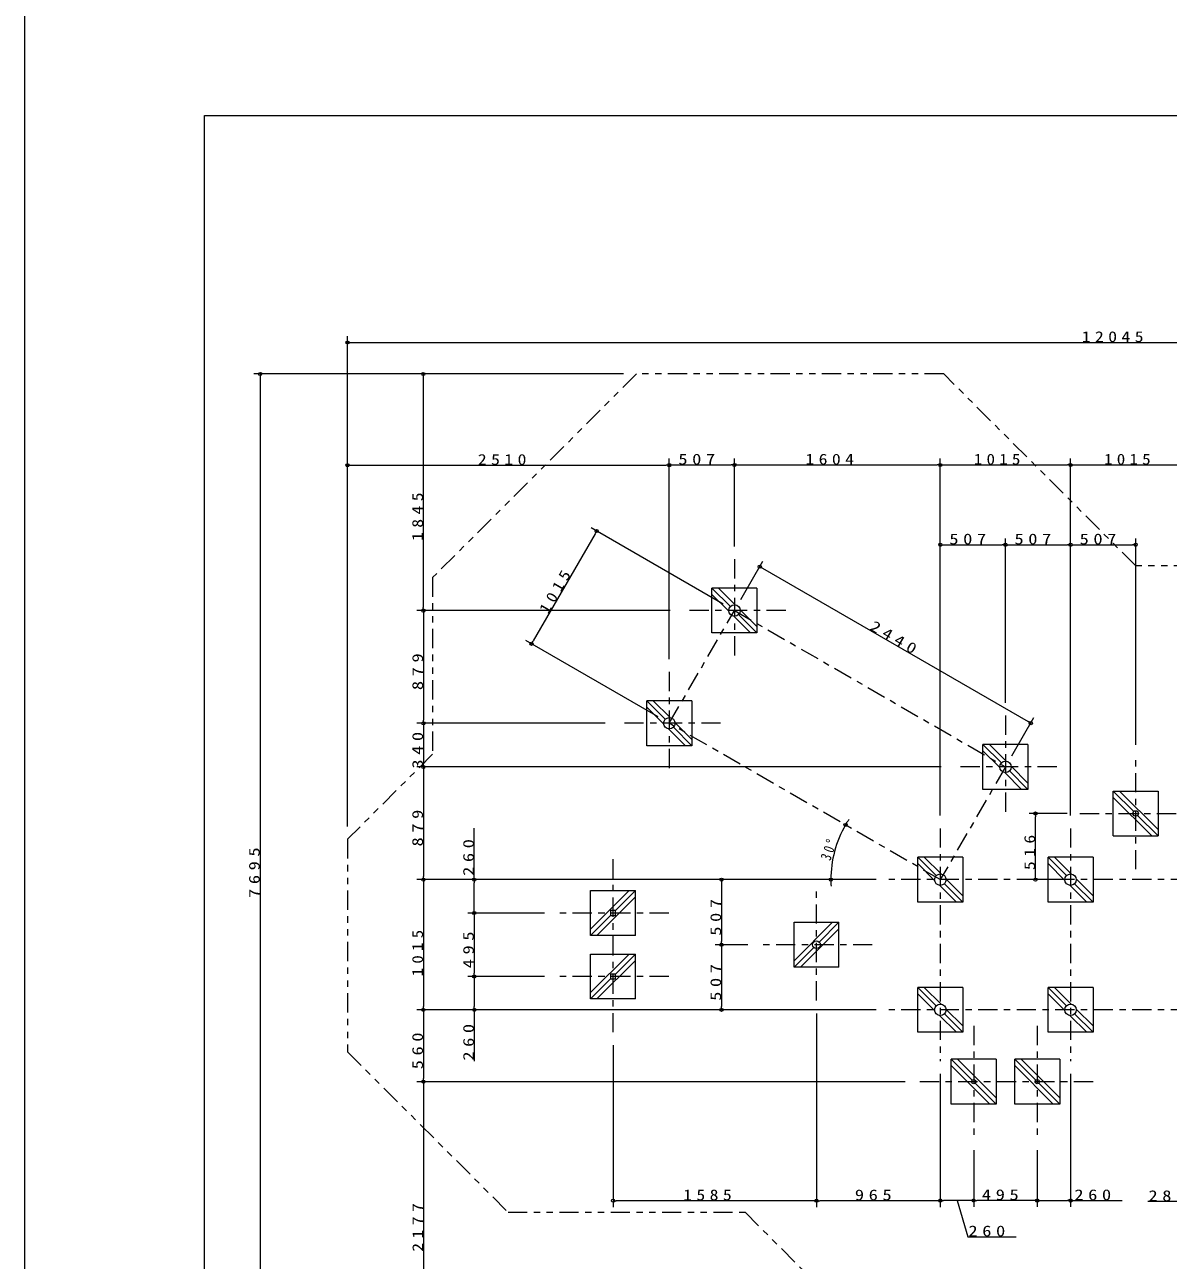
# Model space of a CAD drawing. Units: millimetres on the paper. Extents: x 0 to 420, y -594 to 297.
# Drawn here: x 0 to 178.2, y -495.5 to -302.8 of the extents above; entities that cross this region are included whole.
import ezdxf

# ---------------------------------------------------------------- set-up
doc = ezdxf.new("R2010")
doc.units = ezdxf.units.MM
doc.linetypes.add('USER2', pattern=[6, 3, -1, 1, -1])
doc.linetypes.add('USER3', pattern=[8, 3, -1, 1, -1, 1, -1])
for name, color, linetype, lineweight in [('0_2', 7, 'Continuous', 13), ('2D_DIMENSION', 7, 'Continuous', 13), ('2D_OUTLINE', 7, 'USER3', 13), ('FMT', 7, 'Continuous', 13), ('FOOTING', 7, 'Continuous', 13), ('FOOTING_C', 7, 'USER2', 13), ('FOOTING_H', 7, 'Continuous', 13)]:
    doc.layers.add(name, color=color, linetype=linetype, lineweight=lineweight)
doc.styles.add('ＭＳ ゴシック', font='')
doc.styles.get('ＭＳ ゴシック').set_extended_font_data('MS Gothic')

msp = doc.modelspace()

# ---------------------------------------------------------------- linework, layer by layer
at = {"layer": '0_2'}
for p, q in [((50.304, -352.382), (50.804, -352.382)), ((36.681, -357.293), (36.681, -357.793)), ((62.117, -357.293), (62.117, -357.793)), ((50.304, -371.527), (50.804, -371.527)), ((100.457, -371.527), (99.957, -371.527)), ((100.457, -371.482), (100.957, -371.482)), ((110.607, -371.482), (110.107, -371.482)), ((110.607, -371.482), (111.107, -371.482)), ((142.691, -371.482), (142.191, -371.482)), ((142.691, -371.485), (143.191, -371.485)), ((162.991, -371.485), (162.491, -371.485)), ((162.991, -371.485), (163.491, -371.485)), ((89.13, -381.783), (88.88, -382.216)), ((142.691, -383.925), (143.191, -383.925)), ((152.841, -383.925), (152.341, -383.925)), ((152.841, -383.925), (153.341, -383.925)), ((162.991, -383.925), (162.491, -383.925)), ((162.991, -383.925), (163.491, -383.925)), ((173.141, -383.925), (172.641, -383.925)), ((114.555, -387.343), (114.988, -387.593)), ((62.117, -394.182), (62.117, -393.682)), ((62.131, -394.182), (62.131, -394.682)), ((78.981, -399.363), (79.231, -398.93)), ((62.13, -411.762), (62.13, -412.262)), ((62.131, -411.762), (62.131, -411.262)), ((156.789, -411.727), (156.356, -411.477)), ((62.13, -418.566), (62.13, -418.066)), ((62.121, -418.566), (62.121, -419.066)), ((127.915, -427.615), (128.171, -427.186)), ((157.512, -425.826), (157.512, -426.326)), ((62.121, -436.146), (62.121, -435.646)), ((62.121, -436.146), (62.121, -436.646)), ((70.051, -436.146), (70.051, -436.646)), ((108.591, -436.146), (108.591, -436.646)), ((125.629, -436.146), (125.636, -436.646)), ((157.512, -436.146), (157.512, -435.646)), ((70.051, -441.346), (70.051, -440.846)), ((70.051, -441.346), (70.051, -441.846)), ((108.591, -446.296), (108.591, -445.796)), ((108.591, -446.296), (108.591, -446.796)), ((70.051, -451.246), (70.051, -450.746)), ((70.06, -451.246), (70.06, -451.746)), ((62.121, -456.446), (62.121, -455.946)), ((62.121, -456.446), (62.121, -456.946)), ((70.06, -456.446), (70.06, -455.946)), ((108.591, -456.446), (108.591, -455.946)), ((62.121, -467.646), (62.121, -467.146)), ((62.127, -467.646), (62.127, -468.146)), ((91.691, -486.206), (92.191, -486.206)), ((123.391, -486.206), (122.891, -486.206)), ((123.391, -486.206), (123.891, -486.206)), ((142.691, -486.206), (142.191, -486.206)), ((142.691, -486.18), (143.191, -486.18)), ((147.891, -486.18), (147.391, -486.18)), ((147.891, -486.18), (148.391, -486.18)), ((157.791, -486.18), (157.291, -486.18)), ((157.791, -486.189), (158.291, -486.189)), ((162.991, -486.189), (162.491, -486.189))]:
    msp.add_line(p, q, dxfattribs=at)
msp.add_lwpolyline([(0, -297), (420, -297), (420, -594), (0, -594)], close=True, dxfattribs=at)
for centre in [(50.304, -352.382), (36.681, -357.293), (62.117, -357.293), (50.304, -371.527), (100.457, -371.482), (100.457, -371.527), (110.607, -371.482), (110.607, -371.482), (142.691, -371.482), (142.691, -371.485), (162.991, -371.485), (162.991, -371.485), (89.13, -381.783), (142.691, -383.925), (152.841, -383.925), (152.841, -383.925), (162.991, -383.925), (162.991, -383.925), (173.141, -383.925), (114.555, -387.343), (62.117, -394.182), (62.131, -394.182), (78.981, -399.363), (62.13, -411.762), (62.131, -411.762), (156.789, -411.727), (62.121, -418.566), (62.13, -418.566), (157.512, -425.826), (127.915, -427.615), (62.121, -436.146), (62.121, -436.146), (70.051, -436.146), (108.591, -436.146), (125.629, -436.146), (157.512, -436.146), (70.051, -441.346), (70.051, -441.346), (108.591, -446.296), (108.591, -446.296), (70.051, -451.246), (70.06, -451.246), (62.121, -456.446), (62.121, -456.446), (70.06, -456.446), (108.591, -456.446), (62.121, -467.646), (62.127, -467.646), (91.691, -486.206), (123.391, -486.206), (123.391, -486.206), (142.691, -486.18), (142.691, -486.206), (147.891, -486.18), (147.891, -486.18), (157.791, -486.18), (157.791, -486.189), (162.991, -486.189)]:
    msp.add_circle(centre, 0.25, dxfattribs=at)
at = {"layer": '2D_DIMENSION'}
for p, q in [((50.304, -427.853), (50.304, -351.382)), ((50.804, -352.382), (290.694, -352.382)), ((93.327, -357.293), (35.681, -357.293)), ((36.681, -357.793), (36.681, -510.668)), ((93.327, -357.293), (61.117, -357.293)), ((62.117, -357.793), (62.117, -393.682)), ((50.304, -427.853), (50.304, -370.527)), ((50.804, -371.527), (99.957, -371.527)), ((100.457, -401.762), (100.457, -370.482)), ((100.457, -401.762), (100.457, -370.527)), ((100.957, -371.482), (110.107, -371.482)), ((110.607, -384.182), (110.607, -370.482)), ((110.607, -384.182), (110.607, -370.482)), ((111.107, -371.482), (142.191, -371.482)), ((142.691, -426.146), (142.691, -370.482)), ((142.691, -426.146), (142.691, -370.485)), ((143.191, -371.485), (162.491, -371.485)), ((162.991, -426.146), (162.991, -370.485)), ((162.991, -426.146), (162.991, -370.485)), ((163.491, -371.485), (182.79, -371.485)), ((108.874, -393.182), (88.264, -381.283)), ((88.88, -382.216), (79.231, -398.93)), ((142.691, -426.146), (142.691, -382.925)), ((152.841, -408.566), (152.841, -382.925)), ((152.841, -408.566), (152.841, -382.925)), ((162.991, -426.146), (162.991, -382.925)), ((162.991, -426.146), (162.991, -382.925)), ((173.141, -415.126), (173.141, -382.925)), ((143.191, -383.925), (152.341, -383.925)), ((153.341, -383.925), (162.491, -383.925)), ((163.491, -383.925), (172.641, -383.925)), ((111.607, -392.45), (115.055, -386.477)), ((114.988, -387.593), (156.356, -411.477)), ((100.607, -394.182), (61.117, -394.182)), ((100.607, -394.182), (61.131, -394.182)), ((62.131, -394.682), (62.131, -411.262)), ((98.725, -410.762), (78.115, -398.863)), ((90.457, -411.762), (61.13, -411.762)), ((90.457, -411.762), (61.131, -411.762)), ((62.13, -412.262), (62.13, -418.066)), ((153.841, -416.834), (157.289, -410.861)), ((142.841, -418.566), (61.121, -418.566)), ((142.841, -418.566), (61.13, -418.566)), ((62.121, -419.066), (62.121, -435.646)), ((162.441, -425.826), (156.512, -425.826)), ((157.512, -435.646), (157.512, -426.326)), ((70.051, -436.146), (70.051, -428.132)), ((132.691, -436.146), (61.121, -436.146)), ((132.691, -436.146), (61.121, -436.146)), ((62.121, -436.646), (62.121, -455.946)), ((131.191, -436.146), (69.051, -436.146)), ((70.051, -440.846), (70.051, -436.646)), ((132.691, -436.146), (107.591, -436.146)), ((108.591, -436.646), (108.591, -445.796)), ((132.691, -436.146), (124.629, -436.146)), ((160.991, -436.146), (156.512, -436.146)), ((80.991, -441.346), (69.051, -441.346)), ((80.991, -441.346), (69.051, -441.346)), ((70.051, -441.846), (70.051, -450.746)), ((112.691, -446.296), (107.591, -446.296)), ((112.691, -446.296), (107.591, -446.296)), ((108.591, -446.796), (108.591, -455.946)), ((80.991, -451.246), (69.051, -451.246)), ((80.991, -451.246), (69.06, -451.246)), ((70.06, -451.746), (70.06, -455.946)), ((132.691, -456.446), (61.121, -456.446)), ((132.691, -456.446), (61.121, -456.446)), ((131.191, -456.446), (69.06, -456.446)), ((70.06, -456.446), (70.06, -464.46)), ((132.691, -456.446), (107.591, -456.446)), ((62.121, -456.946), (62.121, -467.146)), ((123.391, -456.996), (123.391, -487.206)), ((123.391, -456.996), (123.391, -487.206)), ((91.691, -461.946), (91.691, -487.206)), ((137.191, -467.646), (61.121, -467.646)), ((137.191, -467.646), (61.127, -467.646)), ((62.127, -468.146), (62.127, -510.668)), ((142.691, -466.446), (142.691, -487.18)), ((142.691, -466.446), (142.691, -487.206)), ((162.991, -466.446), (162.991, -487.189)), ((147.891, -478.346), (147.891, -487.18)), ((147.891, -478.346), (147.891, -487.18)), ((157.791, -478.346), (157.791, -487.18)), ((157.791, -478.346), (157.791, -487.189)), ((122.891, -486.206), (92.191, -486.206)), ((142.191, -486.206), (123.891, -486.206)), ((147.391, -486.18), (143.191, -486.18)), ((145.291, -486.18), (146.986, -491.83)), ((157.291, -486.18), (148.391, -486.18)), ((158.291, -486.189), (162.491, -486.189)), ((162.991, -486.189), (171.005, -486.189)), ((183.29, -486.331), (175.04, -486.331)), ((146.986, -491.83), (154.5, -491.83))]:
    msp.add_line(p, q, dxfattribs=at)
for start, end in [(150, 180), (146.64183, 148.32091), (181.67909, 183.35817)]:
    msp.add_arc((142.691, -436.146), 17.062, start, end, dxfattribs=at)
at = {"layer": '2D_OUTLINE'}
for p, q in [((95.327, -357.293), (63.568, -389.052)), ((143.235, -357.293), (95.327, -357.293)), ((173.148, -387.205), (143.235, -357.293)), ((198.094, -387.205), (173.148, -387.205)), ((63.568, -389.052), (63.568, -416.589)), ((63.568, -416.589), (50.304, -429.853)), ((50.304, -429.853), (50.304, -462.99)), ((50.304, -462.99), (75.323, -488.01)), ((75.323, -488.01), (112.257, -488.01)), ((112.257, -488.01), (135.415, -511.168))]:
    msp.add_line(p, q, dxfattribs=at)
at = {"layer": 'FMT'}
for p, q in [((28, -317), (403, -317)), ((28, -574), (28, -317))]:
    msp.add_line(p, q, dxfattribs=at)
at = {"layer": 'FOOTING'}
for p, q in [((107.107, -397.682), (107.107, -390.682)), ((114.107, -390.682), (107.107, -390.682)), ((114.107, -390.682), (114.107, -397.682)), ((114.107, -397.682), (107.107, -397.682)), ((96.957, -415.262), (96.957, -408.262)), ((103.957, -408.262), (96.957, -408.262)), ((103.957, -408.262), (103.957, -415.262)), ((103.957, -415.262), (96.957, -415.262)), ((149.341, -422.066), (149.341, -415.066)), ((156.341, -415.066), (149.341, -415.066)), ((156.341, -415.066), (156.341, -422.066)), ((156.341, -422.066), (149.341, -422.066)), ((169.641, -422.326), (176.641, -422.326)), ((169.641, -429.326), (169.641, -422.326)), ((176.641, -422.326), (176.641, -429.326)), ((169.641, -429.326), (176.641, -429.326)), ((139.191, -439.646), (139.191, -432.646)), ((146.191, -432.646), (139.191, -432.646)), ((146.191, -432.646), (146.191, -439.646)), ((159.491, -439.646), (159.491, -432.646)), ((166.491, -432.646), (159.491, -432.646)), ((166.491, -432.646), (166.491, -439.646)), ((88.191, -437.846), (95.191, -437.846)), ((88.191, -444.846), (88.191, -437.846)), ((95.191, -444.846), (95.191, -437.846)), ((91.311, -440.966), (91.311, -441.726)), ((92.071, -440.966), (91.311, -440.966)), ((92.071, -441.726), (92.071, -440.966)), ((146.191, -439.646), (139.191, -439.646)), ((166.491, -439.646), (159.491, -439.646)), ((91.311, -441.726), (92.071, -441.726)), ((119.891, -442.796), (126.891, -442.796)), ((119.891, -449.796), (119.891, -442.796)), ((126.891, -449.796), (126.891, -442.796)), ((95.191, -444.846), (88.191, -444.846)), ((88.191, -447.746), (95.191, -447.746)), ((88.191, -454.746), (88.191, -447.746)), ((95.191, -454.746), (95.191, -447.746)), ((126.891, -449.796), (119.891, -449.796)), ((91.311, -450.866), (91.311, -451.626)), ((92.071, -450.866), (91.311, -450.866)), ((91.311, -451.626), (92.071, -451.626)), ((92.071, -451.626), (92.071, -450.866)), ((139.191, -459.946), (139.191, -452.946)), ((146.191, -452.946), (139.191, -452.946)), ((146.191, -452.946), (146.191, -459.946)), ((159.491, -459.946), (159.491, -452.946)), ((166.491, -452.946), (159.491, -452.946)), ((166.491, -452.946), (166.491, -459.946)), ((95.191, -454.746), (88.191, -454.746)), ((146.191, -459.946), (139.191, -459.946)), ((166.491, -459.946), (159.491, -459.946)), ((144.391, -471.146), (144.391, -464.146)), ((151.391, -464.146), (144.391, -464.146)), ((151.391, -464.146), (151.391, -471.146)), ((154.291, -471.146), (154.291, -464.146)), ((161.291, -464.146), (154.291, -464.146)), ((161.291, -464.146), (161.291, -471.146)), ((151.391, -471.146), (144.391, -471.146)), ((161.291, -471.146), (154.291, -471.146))]:
    msp.add_line(p, q, dxfattribs=at)
for centre, radius in [((110.607, -394.182), 0.89), ((100.457, -411.762), 0.89), ((152.841, -418.566), 0.89), ((173.141, -425.826), 0.422), ((142.691, -436.146), 0.89), ((162.991, -436.146), 0.89), ((123.391, -446.296), 0.603), ((142.691, -456.446), 0.89), ((162.991, -456.446), 0.89), ((147.891, -467.646), 0.335), ((157.791, -467.646), 0.335)]:
    msp.add_circle(centre, radius, dxfattribs=at)
at = {"layer": 'FOOTING_C'}
for p, q in [((110.607, -386.182), (110.607, -402.182)), ((100.457, -411.762), (110.607, -394.182)), ((118.607, -394.182), (102.607, -394.182)), ((110.607, -394.182), (152.841, -418.566)), ((100.457, -403.762), (100.457, -419.762)), ((108.457, -411.762), (92.457, -411.762)), ((142.691, -436.146), (100.457, -411.762)), ((152.841, -410.566), (152.841, -426.566)), ((173.141, -434.526), (173.141, -417.126)), ((152.841, -418.566), (142.691, -436.146)), ((160.841, -418.566), (144.841, -418.566)), ((164.441, -425.826), (181.841, -425.826)), ((142.691, -428.146), (142.691, -464.446)), ((162.991, -428.146), (162.991, -464.446)), ((91.691, -459.946), (91.691, -432.646)), ((211.59, -436.146), (134.691, -436.146)), ((123.391, -454.996), (123.391, -437.596)), ((100.391, -441.346), (82.991, -441.346)), ((132.091, -446.296), (114.691, -446.296)), ((100.391, -451.246), (82.991, -451.246)), ((211.59, -456.446), (134.691, -456.446)), ((147.891, -458.946), (147.891, -476.346)), ((157.791, -458.946), (157.791, -476.346)), ((166.491, -467.646), (139.191, -467.646))]:
    msp.add_line(p, q, dxfattribs=at)
at = {"layer": 'FOOTING_H'}
for p, q in [((107.107, -390.682), (109.977, -393.553)), ((108.097, -390.682), (110.713, -393.298)), ((107.107, -391.672), (109.723, -394.288)), ((111.236, -394.811), (114.107, -397.682)), ((111.49, -394.076), (114.107, -396.692)), ((110.5, -395.066), (113.117, -397.682)), ((96.957, -408.262), (99.827, -411.133)), ((97.947, -408.262), (100.563, -410.878)), ((96.957, -409.252), (99.573, -411.868)), ((101.34, -411.656), (103.957, -414.272)), ((100.35, -412.646), (102.967, -415.262)), ((101.086, -412.391), (103.957, -415.262)), ((149.341, -415.066), (152.212, -417.937)), ((149.341, -416.056), (151.957, -418.672)), ((150.331, -415.066), (152.947, -417.682)), ((152.735, -419.45), (155.351, -422.066)), ((153.47, -419.195), (156.341, -422.066)), ((153.724, -418.46), (156.341, -421.076)), ((172.842, -425.528), (169.641, -422.326)), ((175.651, -429.326), (169.641, -423.316)), ((176.641, -428.336), (170.631, -422.326)), ((176.641, -429.326), (173.439, -426.124)), ((139.191, -432.646), (142.062, -435.517)), ((140.181, -432.646), (142.797, -435.262)), ((159.491, -432.646), (162.361, -435.517)), ((160.481, -432.646), (163.097, -435.262)), ((139.191, -433.636), (141.807, -436.252)), ((159.491, -433.636), (162.107, -436.252)), ((142.585, -437.03), (145.201, -439.646)), ((143.32, -436.775), (146.191, -439.646)), ((143.575, -436.04), (146.191, -438.656)), ((162.884, -437.03), (165.501, -439.646)), ((163.62, -436.775), (166.491, -439.646)), ((163.874, -436.04), (166.491, -438.656)), ((94.201, -437.846), (88.191, -443.856)), ((95.191, -438.836), (89.181, -444.846)), ((95.191, -437.846), (92.071, -440.966)), ((91.311, -441.726), (88.191, -444.846)), ((125.903, -442.796), (119.891, -448.808)), ((126.891, -442.796), (123.82, -445.869)), ((126.891, -443.788), (120.883, -449.796)), ((122.967, -446.722), (119.893, -449.796)), ((94.201, -447.746), (88.191, -453.756)), ((95.191, -448.736), (89.181, -454.746)), ((95.191, -447.746), (92.071, -450.866)), ((91.311, -451.626), (88.191, -454.746)), ((139.191, -452.946), (142.062, -455.816)), ((139.191, -453.936), (141.807, -456.552)), ((140.181, -452.946), (142.797, -455.562)), ((159.491, -452.946), (162.361, -455.816)), ((159.491, -453.936), (162.107, -456.552)), ((160.481, -452.946), (163.097, -455.562)), ((143.575, -456.339), (146.191, -458.956)), ((163.874, -456.339), (166.491, -458.956)), ((142.585, -457.329), (145.201, -459.946)), ((143.32, -457.075), (146.191, -459.946)), ((162.884, -457.329), (165.501, -459.946)), ((163.62, -457.075), (166.491, -459.946)), ((144.391, -464.146), (147.655, -467.41)), ((145.381, -464.146), (151.391, -470.156)), ((154.291, -464.146), (157.555, -467.41)), ((155.281, -464.146), (161.291, -470.156)), ((144.391, -465.136), (150.401, -471.146)), ((154.291, -465.136), (160.301, -471.146)), ((148.127, -467.882), (151.391, -471.146)), ((158.027, -467.882), (161.291, -471.146))]:
    msp.add_line(p, q, dxfattribs=at)

# ---------------------------------------------------------------- texts
at = {"layer": '2D_DIMENSION', "char_height": 1.686, "attachment_point": 7, "style": 'ＭＳ ゴシック'}
for s, insert in [('\\T1.5;\\W1.2;12045', (164.725, -352.348)), ('\\T1.5;\\W1.2;2510', (70.616, -371.494)), ('\\T1.5;\\W1.25;507', (101.863, -371.449)), ('\\T1.5;\\W1.2;1604', (121.665, -371.449)), ('\\T1.5;\\W1.15;1015', (147.912, -371.452)), ('\\T1.5;\\W1.15;1015', (168.212, -371.452)), ('\\T1.5;\\W1.25;507', (144.097, -383.892)), ('\\T1.5;\\W1.25;507', (154.247, -383.892)), ('\\T1.5;\\W1.25;507', (164.397, -383.892)), ('\\T1.5;\\W1.2;1585', (102.612, -486.173)), ('\\T1.5;\\W1.25;965', (129.372, -486.173)), ('\\T1.5;\\W1.25;495', (149.172, -486.147)), ('\\T1.5;\\W1.25;260', (163.579, -486.156)), ('\\T1.5;\\W1.25;282', (175.129, -486.298)), ('\\T1.5;\\W1.25;260', (147.074, -491.797))]:
    msp.add_mtext(s, dxfattribs=dict(at, insert=insert))
for s, insert, rotation in [('\\T1.5;\\W1.2;1845', (62.084, -383.333), 90), ('\\T1.5;\\W1.15;1015', (81.562, -394.824), 60), ('\\T1.5;\\W1.25;2440', (131.563, -397.124), 330), ('\\T1.5;\\W1.25;879', (62.098, -406.586), 90), ('\\T1.5;\\W1.25;340', (62.097, -418.833), 90), ('\\T1.5;\\W1.25;879', (62.087, -430.97), 90), ('\\T1.5;\\W1.2;516', (157.478, -434.655), 90), ('\\T1.5;\\W1.25;7695', (36.647, -438.995), 90), ('\\T1.5;\\W1.25;260', (70.018, -435.558), 90), ('\\T1.5;\\W0.75;30°', (125.567, -433.298), 70.567), ('\\T1.5;\\W1.25;507', (108.557, -444.89), 90), ('\\T1.5;\\W1.15;1015', (62.087, -451.224), 90), ('\\T1.5;\\W1.25;495', (70.018, -449.965), 90), ('\\T1.5;\\W1.25;507', (108.557, -455.04), 90), ('\\T1.5;\\W1.25;560', (62.087, -465.715), 90), ('\\T1.5;\\W1.25;260', (70.026, -464.372), 90), ('\\T1.5;\\W1.2;2177', (62.094, -494.171), 90)]:
    msp.add_mtext(s, dxfattribs=dict(at, insert=insert, rotation=rotation))

doc.saveas('drawing.dxf')
